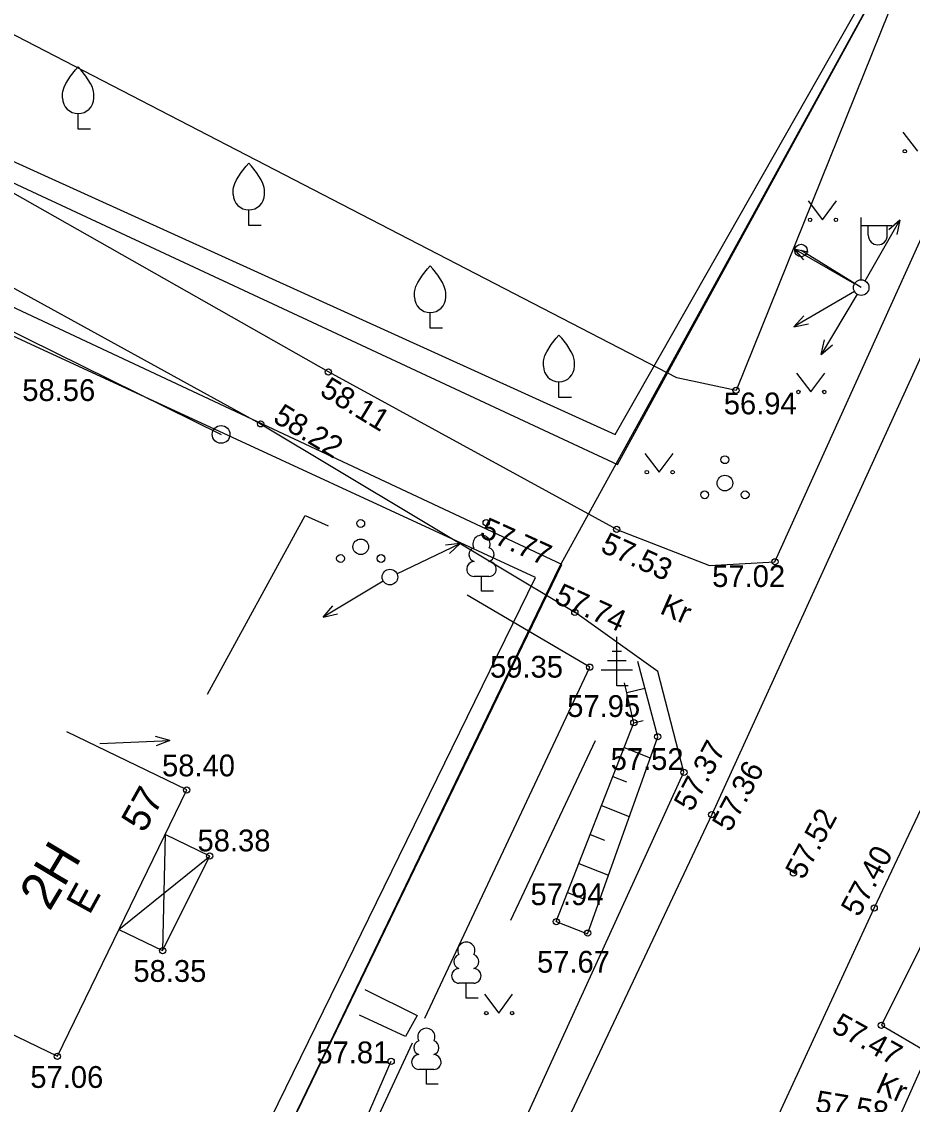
# Model space of a CAD drawing. Extents: x 639438 to 644427, y 6454477 to 6458531.
# Drawn here: x 640238.42 to 640267.03, y 6456002.1 to 6456036.87 of the extents above; entities that cross this region are included whole.
import ezdxf

# ---------------------------------------------------------------- set-up
doc = ezdxf.new("R2010")
doc.units = 0
for name, color, linetype in [('AED', 7, 'Continuous'), ('HALJASTUS', 7, 'Continuous'), ('HOONE', 7, 'Continuous'), ('HOONEDET', 7, 'Continuous'), ('KORGUS', 7, 'Continuous'), ('MOOTPIIR', 7, 'Continuous'), ('MPOHULIIN', 7, 'Continuous'), ('PIIR', 7, 'Continuous'), ('PIIRASULA', 7, 'Continuous'), ('PIIRIMLEITUD', 7, 'Continuous'), ('POST', 7, 'Continuous'), ('PUU', 7, 'Continuous'), ('RELJEEF', 7, 'Continuous'), ('SITRASS', 7, 'Continuous'), ('TEE', 7, 'Continuous')]:
    doc.layers.add(name, color=color, linetype=linetype)

msp = doc.modelspace()

# ---------------------------------------------------------------- linework, layer by layer
at = {"layer": 'AED'}
msp.add_line((640240.926, 6455982.61), (640250.979, 6456004.073), dxfattribs=at)
for points in [[(640227.917, 6456025.235), (640230.552, 6456030.658), (640244.827, 6456023.613)], [(640244.391, 6456015.275), (640247.53, 6456021.01), (640248.268, 6456020.68)], [(640251.372, 6456004.864), (640256.669, 6456016.139), (640252.729, 6456018.449)]]:
    msp.add_lwpolyline(points, dxfattribs=at)
at = {"layer": 'HALJASTUS'}
for p, q in [((640266.732, 6456033.315), (640267.195, 6456032.708)), ((640263.688, 6456031.113), (640264.151, 6456030.506)), ((640264.151, 6456030.506), (640264.597, 6456031.113)), ((640263.313, 6456025.583), (640263.776, 6456024.977)), ((640263.776, 6456024.977), (640264.222, 6456025.583)), ((640258.442, 6456023.006), (640258.906, 6456022.4)), ((640258.906, 6456022.4), (640259.351, 6456023.006)), ((640256.849, 6456013.772), (640254.13, 6456007.999)), ((640253.285, 6456005.637), (640253.749, 6456005.031)), ((640253.749, 6456005.031), (640254.194, 6456005.637)), ((640246.738, 6455995.32), (640250.291, 6456003.483))]:
    msp.add_line(p, q, dxfattribs=at)
msp.add_lwpolyline([(640261.813, 6456042.914), (640267.638, 6456040.564), (640261.371, 6456025.029), (640259.471, 6456025.427), (640237.022, 6456037.032), (640236.594, 6456037.565), (640237.047, 6456041.047)], dxfattribs=at)
for centre in [(640266.794, 6456032.708), (640263.75, 6456030.506), (640264.579, 6456030.506), (640263.375, 6456024.977), (640264.204, 6456024.977), (640258.505, 6456022.4), (640259.333, 6456022.4), (640253.348, 6456005.031), (640254.177, 6456005.031)]:
    msp.add_circle(centre, 0.055, dxfattribs=at)
at = {"layer": 'HOONE'}
msp.add_lwpolyline([(640235.69, 6456005.525), (640239.568, 6456003.642), (640243.722, 6456012.197), (640239.871, 6456014.067)], dxfattribs=at)
at = {"layer": 'HOONEDET'}
for p, q in [((640243.028, 6456010.768), (640242.949, 6456007.035)), ((640241.546, 6456007.716), (640244.462, 6456010.072))]:
    msp.add_line(p, q, dxfattribs=at)
msp.add_lwpolyline([(640241.546, 6456007.716), (640242.949, 6456007.035), (640244.462, 6456010.072), (640243.028, 6456010.768)], dxfattribs=at)
at = {"layer": 'KORGUS'}
for centre in [(640248.275, 6456025.62), (640261.371, 6456025.029), (640246.097, 6456023.952), (640253.344, 6456020.776), (640257.538, 6456020.562), (640262.62, 6456019.523), (640256.191, 6456017.903), (640256.669, 6456016.139), (640258.087, 6456014.355), (640258.854, 6456013.903), (640259.697, 6456012.765), (640243.722, 6456012.197), (640260.589, 6456011.403), (640244.462, 6456010.072), (640263.217, 6456009.525), (640265.809, 6456008.402), (640255.597, 6456007.967), (640256.606, 6456007.598), (640242.949, 6456007.035), (640266.039, 6456004.639), (640239.568, 6456003.642), (640250.291, 6456003.483)]:
    msp.add_circle(centre, 0.1, dxfattribs=at)
at = {"layer": 'MOOTPIIR'}
for points in [[(640230.47, 6456035.86), (640257.485, 6456023.61), (640266.731, 6456039.849), (640286.488, 6456078.697), (640306.62, 6456118.97), (640312.011, 6456129.708), (640342.029, 6456154.539), (640359.096, 6456167.192), (640369.434, 6456175.767), (640383.494, 6456185.737), (640414.688, 6456197.924), (640397.882, 6456223.275), (640406.168, 6456229.723), (640428.657, 6456198.107), (640466.808, 6456198.72), (640482.219, 6456198.893), (640514.86, 6456199.82), (640552.412, 6456204.469), (640567.682, 6456210.739), (640571.63, 6456210.054), (640626.071, 6456232.298), (640688.912, 6456262.949)], [(640236.683, 6455981.759), (640254.926, 6456019.016), (640228.678, 6456031.139)]]:
    msp.add_lwpolyline(points, dxfattribs=at)
at = {"layer": 'MPOHULIIN'}
for p, q in [((640265.515, 6456028.545), (640266.63, 6456030.499)), ((640266.63, 6456030.499), (640266.276, 6456030.182)), ((640266.63, 6456030.499), (640266.535, 6456030.033)), ((640263.224, 6456029.574), (640263.54, 6456029.219)), ((640263.224, 6456029.574), (640263.689, 6456029.478)), ((640265.174, 6456028.453), (640263.224, 6456029.574)), ((640265.175, 6456028.202), (640263.231, 6456027.069)), ((640265.262, 6456028.114), (640264.104, 6456026.185)), ((640265.391, 6456028.328), (640265.391, 6456028.328)), ((640265.391, 6456028.328), (640265.391, 6456028.328)), ((640265.391, 6456028.328), (640265.391, 6456028.328)), ((640265.391, 6456028.328), (640265.391, 6456028.328)), ((640263.231, 6456027.069), (640263.547, 6456027.425)), ((640263.231, 6456027.069), (640263.696, 6456027.166)), ((640264.104, 6456026.185), (640264.209, 6456026.649)), ((640264.104, 6456026.185), (640264.465, 6456026.494)), ((640250.476, 6456019.141), (640252.506, 6456020.113)), ((640252.506, 6456020.113), (640252.034, 6456020.054)), ((640252.506, 6456020.113), (640252.162, 6456019.784)), ((640250.251, 6456019.033), (640250.251, 6456019.033)), ((640250.251, 6456019.033), (640250.251, 6456019.033)), ((640250.037, 6456018.904), (640248.107, 6456017.747)), ((640248.107, 6456017.747), (640248.418, 6456018.107)), ((640248.107, 6456017.747), (640248.571, 6456017.85)), ((640240.935, 6456013.683), (640243.182, 6456013.784)), ((640243.182, 6456013.784), (640242.725, 6456013.913)), ((640243.182, 6456013.784), (640242.738, 6456013.615)), ((640240.685, 6456013.672), (640240.685, 6456013.672))]:
    msp.add_line(p, q, dxfattribs=at)
at = {"layer": 'PIIR'}
for points in [[(640231.67, 6456039.87), (640230.67, 6456035.17), (640257.56, 6456022.65), (640265.63, 6456037.38), (640219.84, 6456082.5), (640208.9, 6456065.46), (640217.18, 6456051.48)], [(640255.77, 6456019.44), (640229.31, 6456031.83), (640213.1, 6455990.48), (640237.2, 6455981.05)]]:
    msp.add_lwpolyline(points, close=True, dxfattribs=at)
at = {"layer": 'PIIRASULA'}
msp.add_lwpolyline([(640152.26, 6455809.67), (640161.03, 6455866.1), (640191.65, 6455890.93), (640179.07, 6455904.67), (640213.33, 6455940.58), (640225.74, 6455955.97), (640231.54, 6455968.22), (640233.69, 6455974.51), (640237.16, 6455980.96), (640255.7, 6456019.36), (640265.63, 6456037.4), (640242.29, 6456060.9), (640293.93, 6456373.87)], dxfattribs=at)
at = {"layer": 'PIIRIMLEITUD'}
msp.add_circle((640244.827, 6456023.613), 0.285, dxfattribs=at)
at = {"layer": 'POST'}
for p, q in [((640265.391, 6456028.578), (640265.391, 6456030.578)), ((640265.391, 6456030.328), (640266.391, 6456030.328)), ((640265.618, 6456030.007), (640265.618, 6456030.328)), ((640266.23, 6456030.007), (640266.23, 6456030.328)), ((640265.391, 6456028.328), (640263.458, 6456029.521)), ((640265.391, 6456028.328), (640265.391, 6456028.328))]:
    msp.add_line(p, q, dxfattribs=at)
for centre, radius in [((640263.458, 6456029.521), 0.2), ((640265.391, 6456028.328), 0.25), ((640250.251, 6456019.033), 0.25)]:
    msp.add_circle(centre, radius, dxfattribs=at)
msp.add_arc((640265.924, 6456030.007), 0.306, 180, 0, dxfattribs=at)
at = {"layer": 'PUU'}
for p, q in [((640240.237, 6456033.415), (640240.237, 6456033.915)), ((640240.637, 6456033.415), (640240.237, 6456033.415)), ((640245.719, 6456030.323), (640245.719, 6456030.823)), ((640246.119, 6456030.323), (640245.719, 6456030.323)), ((640251.544, 6456027.024), (640251.544, 6456027.524)), ((640251.944, 6456027.024), (640251.544, 6456027.024)), ((640255.682, 6456024.804), (640255.682, 6456025.304)), ((640256.082, 6456024.804), (640255.682, 6456024.804)), ((640253.434, 6456019.055), (640252.954, 6456019.055)), ((640253.194, 6456018.58), (640253.194, 6456019.055)), ((640253.574, 6456018.58), (640253.194, 6456018.58)), ((640257.542, 6456015.541), (640257.542, 6456017.116)), ((640257.692, 6456016.641), (640257.392, 6456016.641)), ((640257.842, 6456016.341), (640257.242, 6456016.341)), ((640258.042, 6456016.041), (640257.042, 6456016.041)), ((640257.902, 6456015.541), (640257.542, 6456015.541)), ((640252.946, 6456005.989), (640252.466, 6456005.989)), ((640252.706, 6456005.514), (640252.706, 6456005.989)), ((640253.086, 6456005.514), (640252.706, 6456005.514)), ((640251.662, 6456003.22), (640251.182, 6456003.22)), ((640251.422, 6456002.745), (640251.422, 6456003.22)), ((640251.802, 6456002.745), (640251.422, 6456002.745))]:
    msp.add_line(p, q, dxfattribs=at)
for points in [[(640239.737, 6456034.415), (640239.737, 6456034.565), (640239.747, 6456034.63), (640239.782, 6456034.76), (640239.842, 6456034.88), (640239.987, 6456035.115), (640240.147, 6456035.32), (640240.237, 6456035.415)], [(640240.737, 6456034.415), (640240.737, 6456034.565), (640240.727, 6456034.63), (640240.692, 6456034.76), (640240.632, 6456034.88), (640240.487, 6456035.115), (640240.327, 6456035.32), (640240.237, 6456035.415)], [(640245.219, 6456031.323), (640245.219, 6456031.473), (640245.229, 6456031.538), (640245.264, 6456031.668), (640245.324, 6456031.788), (640245.469, 6456032.023), (640245.629, 6456032.228), (640245.719, 6456032.323)], [(640246.219, 6456031.323), (640246.219, 6456031.473), (640246.209, 6456031.538), (640246.174, 6456031.668), (640246.114, 6456031.788), (640245.969, 6456032.023), (640245.809, 6456032.228), (640245.719, 6456032.323)], [(640251.044, 6456028.024), (640251.044, 6456028.174), (640251.054, 6456028.239), (640251.089, 6456028.369), (640251.149, 6456028.489), (640251.294, 6456028.724), (640251.454, 6456028.929), (640251.544, 6456029.024)], [(640252.044, 6456028.024), (640252.044, 6456028.174), (640252.034, 6456028.239), (640251.999, 6456028.369), (640251.939, 6456028.489), (640251.794, 6456028.724), (640251.634, 6456028.929), (640251.544, 6456029.024)], [(640255.182, 6456025.804), (640255.182, 6456025.954), (640255.192, 6456026.019), (640255.227, 6456026.149), (640255.287, 6456026.269), (640255.432, 6456026.504), (640255.592, 6456026.709), (640255.682, 6456026.804)], [(640256.182, 6456025.804), (640256.182, 6456025.954), (640256.172, 6456026.019), (640256.137, 6456026.149), (640256.077, 6456026.269), (640255.932, 6456026.504), (640255.772, 6456026.709), (640255.682, 6456026.804)]]:
    msp.add_lwpolyline(points, dxfattribs=at)
for centre, radius in [((640261.012, 6456022.8), 0.125), ((640261.012, 6456022.05), 0.25), ((640260.362, 6456021.675), 0.125), ((640261.662, 6456021.675), 0.125), ((640249.315, 6456020.754), 0.125), ((640249.315, 6456020.004), 0.25), ((640248.665, 6456019.629), 0.125), ((640249.965, 6456019.629), 0.125)]:
    msp.add_circle(centre, radius, dxfattribs=at)
for centre, radius, start, end in [((640240.237, 6456034.415), 0.5, 180, 0), ((640245.719, 6456031.323), 0.5, 180, 0), ((640251.544, 6456028.024), 0.5, 180, 0), ((640255.682, 6456025.804), 0.5, 180, 0), ((640253.194, 6456020.1), 0.277, 332.5799, 207.4201), ((640253.024, 6456019.753), 0.233, 109.0217, 253.1415), ((640253.364, 6456019.753), 0.233, 286.8508, 70.9859), ((640252.957, 6456019.292), 0.238, 90.0016, 269.3953), ((640253.431, 6456019.292), 0.238, 270.6047, 89.9984), ((640252.706, 6456007.034), 0.277, 332.5799, 207.4201), ((640252.536, 6456006.687), 0.233, 109.0217, 253.1415), ((640252.876, 6456006.687), 0.233, 286.8508, 70.9859), ((640252.469, 6456006.226), 0.238, 90.0016, 269.3953), ((640252.943, 6456006.226), 0.238, 270.6047, 89.9984), ((640251.422, 6456004.265), 0.277, 332.5799, 207.4201), ((640251.252, 6456003.918), 0.233, 109.0217, 253.1415), ((640251.592, 6456003.918), 0.233, 286.8508, 70.9859), ((640251.185, 6456003.457), 0.238, 90.0016, 269.3953), ((640251.659, 6456003.457), 0.238, 270.6047, 89.9984)]:
    msp.add_arc(centre, radius, start, end, dxfattribs=at)
at = {"layer": 'RELJEEF'}
for p, q in [((640257.858, 6456015.328), (640258.44, 6456015.465)), ((640258.087, 6456014.355), (640258.392, 6456014.427)), ((640257.776, 6456013.557), (640258.614, 6456013.231)), ((640257.413, 6456012.626), (640257.846, 6456012.457)), ((640257.05, 6456011.694), (640257.942, 6456011.346)), ((640256.687, 6456010.762), (640257.146, 6456010.583)), ((640256.323, 6456009.83), (640257.27, 6456009.461)), ((640255.96, 6456008.899), (640256.447, 6456008.709)), ((640255.597, 6456007.967), (640256.598, 6456007.577))]:
    msp.add_line(p, q, dxfattribs=at)
for points in [[(640256.606, 6456007.598), (640258.854, 6456013.903), (640258.213, 6456016.322)], [(640255.597, 6456007.967), (640258.087, 6456014.355), (640257.786, 6456015.633)]]:
    msp.add_lwpolyline(points, dxfattribs=at)
at = {"layer": 'SITRASS'}
msp.add_lwpolyline([(640345.925, 6456139.523), (640331.962, 6456126.012), (640324.125, 6456116.6), (640317.165, 6456106.333), (640314.577, 6456099.816), (640309.513, 6456087.019), (640305.844, 6456080.487), (640303.129, 6456077.283), (640297.469, 6456067.349), (640289.674, 6456051.672), (640280.31, 6456029.588), (640275.346, 6456019.16), (640273.918, 6456019.451), (640270.583, 6456010.257), (640267.992, 6456004.777), (640265.366, 6455998.895), (640262.825, 6455994.175), (640260.889, 6455990.182), (640258.768, 6455985.357), (640257.027, 6455981.741), (640254.468, 6455975.95), (640253.881, 6455974.837), (640253.59, 6455974.233), (640252.578, 6455973.009)], dxfattribs=at)
at = {"layer": 'TEE'}
for points in [[(640334.384, 6456141.812), (640319.551, 6456126.938), (640305.613, 6456105.391), (640292.25, 6456078.456), (640279.644, 6456052.234), (640269.468, 6456030.841), (640260.589, 6456011.403), (640251.289, 6455991.705), (640247.786, 6455984.628), (640244.528, 6455981.592), (640240.995, 6455979.83), (640237.686, 6455979.679)], [(640243.427, 6455963.565), (640248.971, 6455973.067), (640256.714, 6455988.728), (640265.809, 6456008.402), (640275.284, 6456028.428), (640285.322, 6456049.869), (640297.748, 6456076.048), (640310.184, 6456102.657), (640324.333, 6456123.479), (640337.766, 6456137.387)], [(640257.538, 6456020.562), (640260.514, 6456019.407), (640262.62, 6456019.523), (640268.91, 6456033.422), (640269.539, 6456040.249), (640267.731, 6456043.054), (640259.176, 6456050.235)], [(640257.538, 6456020.562), (640248.275, 6456025.62), (640237.408, 6456031.782), (640216.899, 6456038.892), (640216.335, 6456039.233), (640210.725, 6456041.266), (640209.726, 6456042.436), (640205.827, 6456044.361)], [(640204.343, 6456041.705), (640205.723, 6456039.658), (640209.469, 6456039.297), (640213.431, 6456037.99), (640222.826, 6456034.937), (640228.957, 6456032.817), (640234.971, 6456030.063), (640246.097, 6456023.952), (640256.191, 6456017.903)], [(640281.989, 6456028.412), (640279.798, 6456028.986), (640278.234, 6456029.108), (640266.039, 6456004.639), (640268.419, 6456003.246)], [(640244.528, 6455981.592), (640250.236, 6455992.071), (640259.697, 6456012.765), (640258.862, 6456016), (640256.191, 6456017.903)], [(640249.442, 6456005.79), (640251.132, 6456004.955), (640250.751, 6456004.273), (640249.277, 6456004.965)]]:
    msp.add_lwpolyline(points, dxfattribs=at)

# ---------------------------------------------------------------- texts
at = {"layer": 'HOONE'}
for s, height, rotation, p in [('57', 0.9, 60.5506, (640242.356, 6456010.787)), ('2H', 1.2, 59.0885, (640239.317, 6456008.272)), ('E', 0.9, 61.0993, (640240.6, 6456008.159))]:
    msp.add_text(s, height=height, rotation=rotation, dxfattribs=at).set_placement(p)
at = {"layer": 'KORGUS'}
for s, p in [('58.56', (640238.442, 6456024.687)), (' 56.94', (640260.716, 6456024.259)), (' 57.02', (640260.344, 6456018.714)), (' 59.35', (640253.208, 6456015.803)), (' 57.95', (640255.687, 6456014.54)), (' 57.52', (640257.083, 6456012.838)), (' 58.40', (640242.671, 6456012.633)), (' 58.38', (640243.811, 6456010.224)), (' 57.94', (640254.508, 6456008.497)), (' 57.67', (640254.717, 6456006.328)), (' 58.35', (640241.751, 6456006.032)), (' 57.81', (640247.628, 6456003.418)), (' 57.06', (640238.44, 6456002.628))]:
    msp.add_text(s, height=0.7, dxfattribs=at).set_placement(p)
for s, rotation, p in [('58.11', 328.6771, (640247.962, 6456024.899)), ('58.22', 328.6771, (640246.457, 6456024.039)), (' 57.77', 335.6659, (640252.861, 6456020.445)), (' 57.53', 335.6659, (640256.741, 6456019.967)), (' 57.74', 335.6659, (640255.255, 6456018.329)), (' 57.37', 61.7547, (640259.828, 6456011.236)), (' 57.36', 61.7547, (640261.058, 6456010.584)), (' 57.52', 61.7547, (640263.408, 6456009.054)), (' 57.40', 61.7547, (640265.196, 6456007.858)), (' 57.47', 331.0264, (640264.172, 6456004.581)), (' 57.58', 350.4771, (640263.628, 6456001.909))]:
    msp.add_text(s, height=0.7, rotation=rotation, dxfattribs=at).set_placement(p)
at = {"layer": 'TEE'}
for p in [(640258.885, 6456017.879), (640265.816, 6456002.512)]:
    msp.add_text('Kr', height=0.7, rotation=336.084, dxfattribs=at).set_placement(p)

doc.saveas('drawing.dxf')
